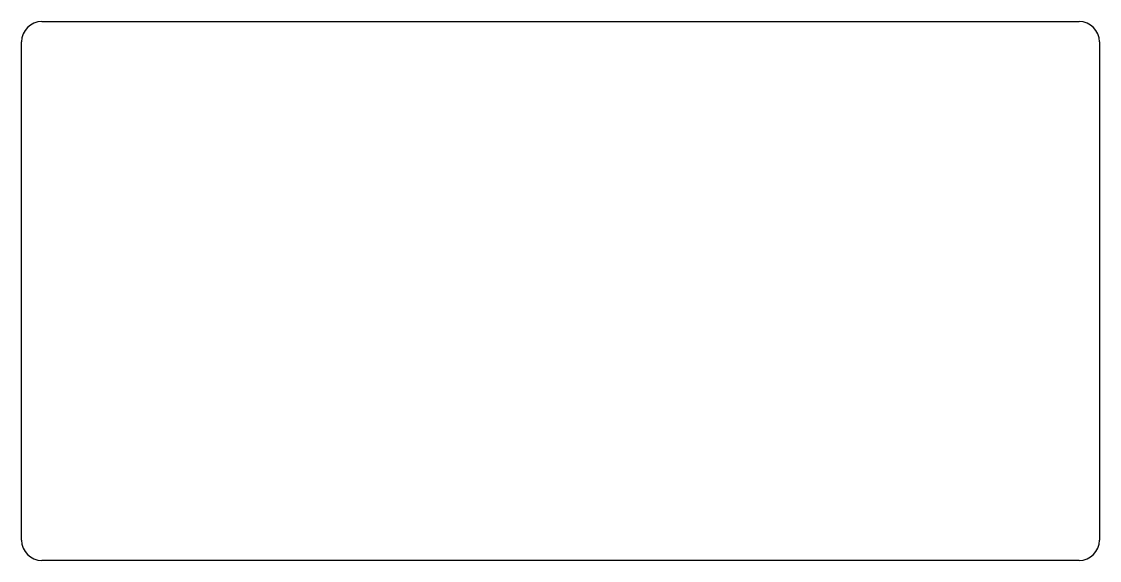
# Model space of a CAD drawing. Header units: millimetres. Extents: x -80 to 80, y -40 to 40.
import ezdxf

# ---------------------------------------------------------------- set-up
doc = ezdxf.new("R2010")
doc.units = ezdxf.units.MM
doc.layers.add('Sketch', color=7, linetype='CONTINUOUS')

msp = doc.modelspace()

# ---------------------------------------------------------------- linework, layer by layer
at = {"layer": 'Sketch'}
for p, q in [((-77, 40), (77, 40)), ((-80, -37), (-80, 37)), ((80, 37), (80, -37)), ((77, -40), (-77, -40))]:
    msp.add_line(p, q, dxfattribs=at)
for centre, start, end in [((-77, 37), 90, -180), ((77, 37), 0, 90), ((-77, -37), 180, -90), ((77, -37), -90, 0)]:
    msp.add_arc(centre, 3, start, end, dxfattribs=at)

doc.saveas('drawing.dxf')
